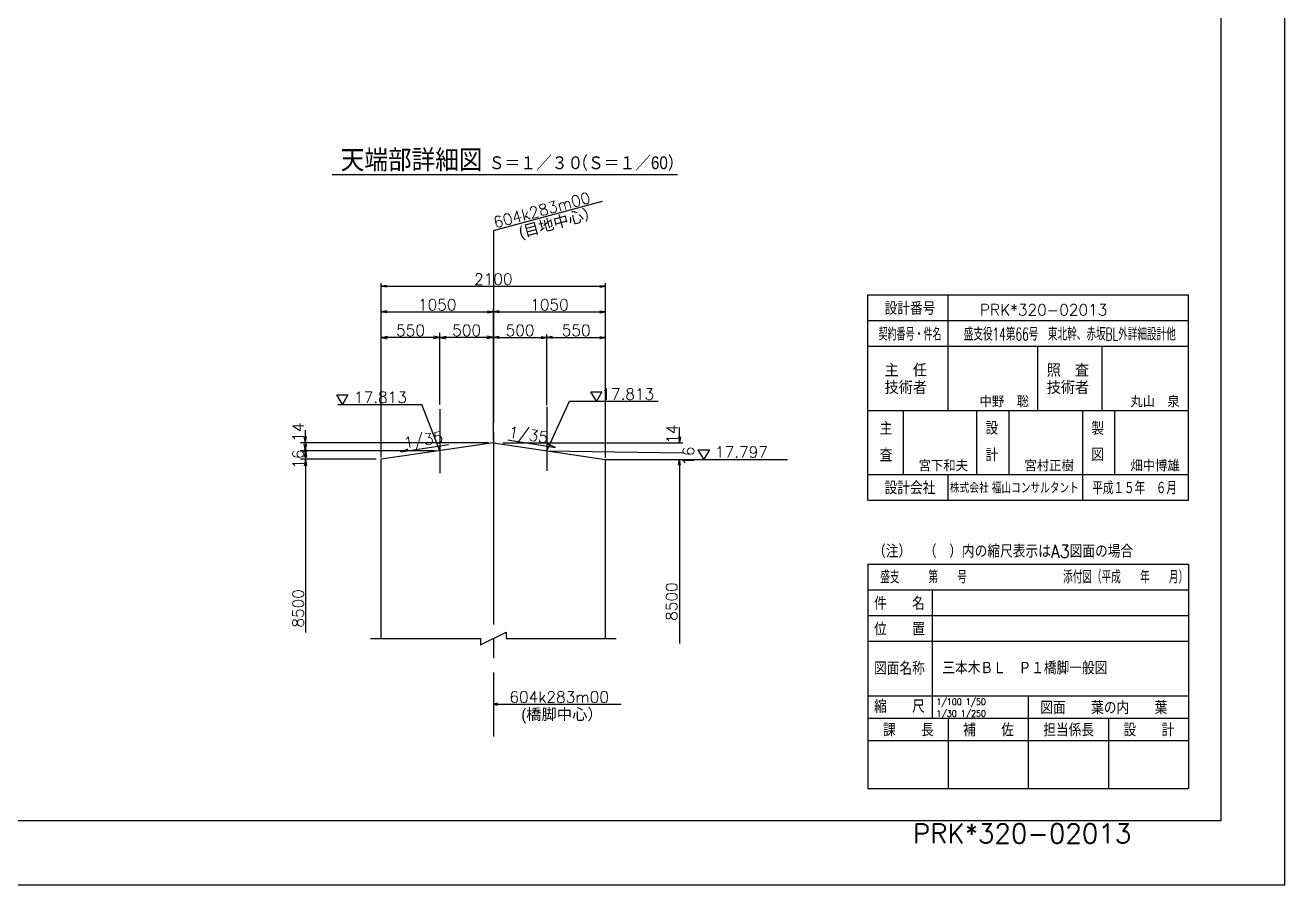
# Model space of a CAD drawing. Extents: x 284700 to 368800, y 984 to 60384.
# Drawn here: x 329522 to 368800, y 984 to 27800 of the extents above; entities that cross this region are included whole.
import ezdxf
from ezdxf.enums import TextEntityAlignment as Align

# ---------------------------------------------------------------- set-up
doc = ezdxf.new("R2010")
doc.units = 0
doc.header["$LTSCALE"] = 300
doc.header["$MEASUREMENT"] = 0
doc.linetypes.add('TEN1SEN1', pattern=[25, 20, -1.5, 2, -1.5])
doc.layers.get('0').update_dxf_attribs({"linetype": 'CONTINUOUS'})
doc.layers.get('DEFPOINTS').update_dxf_attribs({"linetype": 'CONTINUOUS'})
for name, color, linetype in [('タイトル', 3, 'CONTINUOUS'), ('勾配詳細図', 7, 'CONTINUOUS'), ('枠', 2, 'CONTINUOUS'), ('構造上部', 4, 'CONTINUOUS'), ('記号-1', 7, 'CONTINUOUS'), ('ﾀｲﾄﾙ', 7, 'CONTINUOUS')]:
    doc.layers.add(name, color=color, linetype=linetype)
doc.styles.add('MS明朝', font='MS PMincho.ttf')
doc.styles.get("Standard").update_dxf_attribs({"font": 'romans.shx', "bigfont": 'extfont.shx'})
doc.styles.add('STYLE1', font='romans.shx', dxfattribs={"bigfont": 'bigfont.shx'})
doc.dimstyles.new('DIMST1_30', dxfattribs={"dimscale": 100, "dimtxt": 3.5, "dimasz": 2, "dimexe": 1.5, "dimexo": 1.5, "dimgap": 0.5, "dimtad": 1, "dimdec": 0, "dimlfac": 0.3, "dimzin": 0, "dimdsep": 46, "dimtxsty": 'Standard', "dimblk": 'arrow_1', "dimcen": 1.5, "dimdle": 3, "dimclrd": 1, "dimclre": 1, "dimclrt": 3, "dimaunit": 1, "dimadec": 3, "dimazin": 0, "dimtfac": 1, "dimtdec": 0, "dimtix": 1, "dimtmove": 2, "dimatfit": 0, "dimldrblk": 'OPEN30', "dimfxl": 0, "dimtvp": 0.7, "dimtolj": 1, "dimtzin": 0, "dimarcsym": 0})
doc.dimstyles.new('style1', dxfattribs={"dimscale": 100, "dimtxt": 3.5, "dimasz": 1.8, "dimexe": 1, "dimexo": 0.5, "dimgap": 0.5, "dimtad": 1, "dimdec": 0, "dimzin": 0, "dimdsep": 46, "dimtxsty": 'Standard', "dimblk": 'OPEN', "dimcen": 0.09, "dimclrd": 1, "dimclre": 1, "dimclrt": 3, "dimaunit": 1, "dimadec": 0, "dimazin": 0, "dimtfac": 1, "dimtdec": 0, "dimtofl": 0, "dimtmove": 0, "dimatfit": 3, "dimldrblk": 'OPEN', "dimfxl": 0, "dimtolj": 1, "dimtzin": 0, "dimarcsym": 0})

# ---------------------------------------------------------------- blocks, each defined once
blk = doc.blocks.new('_Open')
at = {"color": 0, "linetype": 'Continuous', "lineweight": -2}
for p, q in [((-1, 0.17), (0, 0)), ((-1, -0.17), (0, 0)), ((0, 0), (-1, 0))]:
    blk.add_line(p, q, dxfattribs=at)
blk = doc.blocks.new('*D56')
at = {"layer": 'DEFPOINTS', "color": 0}
for p in [(347620, 19654), (340620, 14259), (347620, 14257)]:
    blk.add_point(p, dxfattribs=at)
at = {"layer": '勾配詳細図', "color": 1, "lineweight": -2}
for p, q in [((340620, 14309), (340620, 19754)), ((340800, 19654), (347440, 19654)), ((347620, 14307), (347620, 19754))]:
    blk.add_line(p, q, dxfattribs=at)
at = {"layer": '勾配詳細図', "color": 1, "lineweight": -2, "xscale": 180, "yscale": 180, "zscale": 180, "rotation": 180}
blk.add_blockref('_Open', (340620, 19654), dxfattribs=at)
at = {"layer": '勾配詳細図', "color": 1, "lineweight": -2, "xscale": 180, "yscale": 180, "zscale": 180}
blk.add_blockref('_Open', (347620, 19654), dxfattribs=at)
at = {"layer": '勾配詳細図', "color": 3, "insert": (344120, 19879), "char_height": 350, "attachment_point": 5}
blk.add_mtext('\\A1;2100', dxfattribs=at)
blk = doc.blocks.new('*D58')
at = {"layer": 'DEFPOINTS', "color": 0}
for p in [(347620, 18054), (345787, 15897), (347620, 14257)]:
    blk.add_point(p, dxfattribs=at)
at = {"layer": '勾配詳細図', "color": 1, "lineweight": -2}
for p, q in [((345787, 15947), (345787, 18154)), ((347620, 14307), (347620, 18154)), ((345967, 18054), (347440, 18054))]:
    blk.add_line(p, q, dxfattribs=at)
at = {"layer": '勾配詳細図', "color": 1, "lineweight": -2, "xscale": 180, "yscale": 180, "zscale": 180, "rotation": 180}
blk.add_blockref('_Open', (345787, 18054), dxfattribs=at)
at = {"layer": '勾配詳細図', "color": 1, "lineweight": -2, "xscale": 180, "yscale": 180, "zscale": 180}
blk.add_blockref('_Open', (347620, 18054), dxfattribs=at)
at = {"layer": '勾配詳細図', "color": 3, "insert": (346703, 18279), "char_height": 350, "attachment_point": 5}
blk.add_mtext('\\A1;550', dxfattribs=at)
blk = doc.blocks.new('*D57')
at = {"layer": 'DEFPOINTS', "color": 0}
for p in [(344120, 18854), (344120, 14894), (340620, 14259)]:
    blk.add_point(p, dxfattribs=at)
at = {"layer": '勾配詳細図', "color": 1, "lineweight": -2}
for p, q in [((340620, 14309), (340620, 18954)), ((340800, 18854), (343940, 18854)), ((344120, 14944), (344120, 18954))]:
    blk.add_line(p, q, dxfattribs=at)
at = {"layer": '勾配詳細図', "color": 1, "lineweight": -2, "xscale": 180, "yscale": 180, "zscale": 180, "rotation": 180}
blk.add_blockref('_Open', (340620, 18854), dxfattribs=at)
at = {"layer": '勾配詳細図', "color": 1, "lineweight": -2, "xscale": 180, "yscale": 180, "zscale": 180}
blk.add_blockref('_Open', (344120, 18854), dxfattribs=at)
at = {"layer": '勾配詳細図', "color": 3, "insert": (342370, 19079), "char_height": 350, "attachment_point": 5}
blk.add_mtext('\\A1;1050', dxfattribs=at)
blk = doc.blocks.new('*D55')
at = {"layer": 'DEFPOINTS', "color": 0}
for p in [(347620, 18854), (344120, 14806), (347620, 14257)]:
    blk.add_point(p, dxfattribs=at)
at = {"layer": '勾配詳細図', "color": 1, "lineweight": -2}
for p, q in [((344120, 14856), (344120, 18954)), ((344300, 18854), (347440, 18854)), ((347620, 14307), (347620, 18954))]:
    blk.add_line(p, q, dxfattribs=at)
at = {"layer": '勾配詳細図', "color": 1, "lineweight": -2, "xscale": 180, "yscale": 180, "zscale": 180, "rotation": 180}
blk.add_blockref('_Open', (344120, 18854), dxfattribs=at)
at = {"layer": '勾配詳細図', "color": 1, "lineweight": -2, "xscale": 180, "yscale": 180, "zscale": 180}
blk.add_blockref('_Open', (347620, 18854), dxfattribs=at)
at = {"layer": '勾配詳細図', "color": 3, "insert": (345870, 19079), "char_height": 350, "attachment_point": 5}
blk.add_mtext('\\A1;1050', dxfattribs=at)
blk = doc.blocks.new('*D54')
at = {"layer": 'DEFPOINTS', "color": 0}
for p in [(345787, 18054), (345787, 15897), (344120, 14856)]:
    blk.add_point(p, dxfattribs=at)
at = {"layer": '勾配詳細図', "color": 1, "lineweight": -2}
for p, q in [((344120, 14906), (344120, 18154)), ((345787, 15947), (345787, 18154)), ((344300, 18054), (345607, 18054))]:
    blk.add_line(p, q, dxfattribs=at)
at = {"layer": '勾配詳細図', "color": 1, "lineweight": -2, "xscale": 180, "yscale": 180, "zscale": 180, "rotation": 180}
blk.add_blockref('_Open', (344120, 18054), dxfattribs=at)
at = {"layer": '勾配詳細図', "color": 1, "lineweight": -2, "xscale": 180, "yscale": 180, "zscale": 180}
blk.add_blockref('_Open', (345787, 18054), dxfattribs=at)
at = {"layer": '勾配詳細図', "color": 3, "insert": (344953, 18279), "char_height": 350, "attachment_point": 5}
blk.add_mtext('\\A1;500', dxfattribs=at)
blk = doc.blocks.new('arrow_1')
at = {"color": 0}
for p, q in [((0, 0), (-1, 0.2)), ((0, 0), (-1, -0.2)), ((-1, 0), (0, 0))]:
    blk.add_line(p, q, dxfattribs=at)
blk = doc.blocks.new('*D59')
at = {"layer": 'DEFPOINTS', "color": 0, "linetype": 'Continuous'}
for p in [(342453, 18054), (342453, 15821), (344120, 14770)]:
    blk.add_point(p, dxfattribs=at)
at = {"layer": '構造上部', "color": 1, "linetype": 'Continuous', "lineweight": -2}
for p, q in [((342453, 15971), (342453, 18204)), ((344120, 14920), (344120, 18204)), ((343920, 18054), (342653, 18054))]:
    blk.add_line(p, q, dxfattribs=at)
at = {"layer": '構造上部', "color": 1, "linetype": 'Continuous', "lineweight": -2, "xscale": 200, "yscale": 200, "zscale": 200, "rotation": 180}
blk.add_blockref('arrow_1', (342453, 18054), dxfattribs=at)
at = {"layer": '構造上部', "color": 1, "linetype": 'Continuous', "lineweight": -2, "xscale": 200, "yscale": 200, "zscale": 200}
blk.add_blockref('arrow_1', (344120, 18054), dxfattribs=at)
at = {"layer": '構造上部', "color": 3, "linetype": 'Continuous', "insert": (343287, 18279), "char_height": 350, "attachment_point": 5}
blk.add_mtext('\\A1;500', dxfattribs=at)
blk = doc.blocks.new('_Open30')
at = {"layer": '記号-1', "color": 0, "linetype": 'Continuous', "lineweight": -2}
for p, q in [((-1, 0.27), (0, 0)), ((0, 0), (-1, -0.27)), ((0, 0), (-1, 0))]:
    blk.add_line(p, q, dxfattribs=at)
blk = doc.blocks.new('*D60')
at = {"layer": 'DEFPOINTS', "color": 0, "linetype": 'Continuous'}
for p in [(340620, 18054), (342453, 15821), (340620, 14259)]:
    blk.add_point(p, dxfattribs=at)
at = {"layer": '構造上部', "color": 1, "linetype": 'Continuous', "lineweight": -2}
for p, q in [((340620, 14409), (340620, 18204)), ((342453, 15971), (342453, 18204)), ((342253, 18054), (340820, 18054))]:
    blk.add_line(p, q, dxfattribs=at)
at = {"layer": '構造上部', "color": 1, "linetype": 'Continuous', "lineweight": -2, "xscale": 200, "yscale": 200, "zscale": 200, "rotation": 180}
blk.add_blockref('arrow_1', (340620, 18054), dxfattribs=at)
at = {"layer": '構造上部', "color": 1, "linetype": 'Continuous', "lineweight": -2, "xscale": 200, "yscale": 200, "zscale": 200}
blk.add_blockref('arrow_1', (342453, 18054), dxfattribs=at)
at = {"layer": '構造上部', "color": 3, "linetype": 'Continuous', "insert": (341537, 18279), "char_height": 350, "attachment_point": 5}
blk.add_mtext('\\A1;550', dxfattribs=at)
blk = doc.blocks.new('*D119')
at = {"layer": 'DEFPOINTS', "color": 0, "linetype": 'Continuous'}
for p in [(344120, 14770), (338258, 14527), (342453, 14527)]:
    blk.add_point(p, dxfattribs=at)
at = {"layer": '構造上部', "color": 1, "linetype": 'Continuous', "lineweight": -2}
for p, q in [((338258, 14970), (338258, 15170)), ((343970, 14770), (338108, 14770)), ((338258, 14770), (338258, 14527)), ((342303, 14527), (338108, 14527)), ((338258, 14327), (338258, 14127))]:
    blk.add_line(p, q, dxfattribs=at)
at = {"layer": '構造上部', "color": 1, "linetype": 'Continuous', "lineweight": -2, "xscale": 200, "yscale": 200, "zscale": 200}
for p, rotation in [((338258, 14770), 270), ((338258, 14527), 90)]:
    blk.add_blockref('arrow_1', p, dxfattribs=dict(at, rotation=rotation))
at = {"layer": '構造上部', "color": 3, "linetype": 'Continuous', "insert": (338033, 15105), "char_height": 350, "attachment_point": 5, "rotation": 90}
blk.add_mtext('\\A1;14', dxfattribs=at)
blk = doc.blocks.new('*D120')
at = {"layer": 'DEFPOINTS', "color": 0, "linetype": 'Continuous'}
for p in [(338258, 14259), (340620, 14259), (342453, 14527)]:
    blk.add_point(p, dxfattribs=at)
at = {"layer": '構造上部', "color": 1, "linetype": 'Continuous', "lineweight": -2}
for p, q in [((338258, 14727), (338258, 14927)), ((342303, 14527), (338108, 14527)), ((340470, 14259), (338108, 14259)), ((338258, 14527), (338258, 14259)), ((338258, 14059), (338258, 13859))]:
    blk.add_line(p, q, dxfattribs=at)
at = {"layer": '構造上部', "color": 1, "linetype": 'Continuous', "lineweight": -2, "xscale": 200, "yscale": 200, "zscale": 200}
for p, rotation in [((338258, 14527), 270), ((338258, 14259), 90)]:
    blk.add_blockref('arrow_1', p, dxfattribs=dict(at, rotation=rotation))
at = {"layer": '構造上部', "color": 3, "linetype": 'Continuous', "insert": (338033, 14264), "char_height": 350, "attachment_point": 5, "rotation": 90}
blk.add_mtext('\\A1;16', dxfattribs=at)

msp = doc.modelspace()

# ---------------------------------------------------------------- linework, layer by layer
at = {"layer": '勾配詳細図', "color": 2, "linetype": 'Continuous'}
msp.add_line((339093.06232, 23138.73938), (349865.01142, 23138.73938), dxfattribs=at)
at = {"layer": '勾配詳細図', "color": 1, "linetype": 'Continuous'}
for p, q in [((344120.07256, 21399.55822), (347527.42179, 22312.55691)), ((339239.04944, 16266.84675), (339585.4248, 16266.84675)), ((339412.24212, 15966.87675), (339239.04944, 16266.84675)), ((339585.4248, 16266.84675), (339412.24212, 15966.87675)), ((347331.76162, 16066.74586), (347158.56894, 16366.71586)), ((347158.56894, 16366.71586), (347504.9443, 16366.71586)), ((347504.9443, 16366.71586), (347331.76162, 16066.74586)), ((341235.54459, 14491.18928), (342717.12329, 14724.57642)), ((341235.54459, 14491.18928), (341466.45676, 14586.92719)), ((344570.82921, 14860.35583), (346053.03332, 14630.9741)), ((346053.03332, 14630.9741), (345821.86322, 14726.08753)), ((350508.72273, 14557.43133), (350855.09809, 14557.43133)), ((350681.90541, 14257.46133), (350508.72273, 14557.43133)), ((350855.09809, 14557.43133), (350681.90541, 14257.46133)), ((340287.20588, 8666.69212), (343720.19255, 8666.69212)), ((343720.19255, 8466.71212), (344520.11255, 8866.67212)), ((343720.19255, 8666.69212), (343720.19255, 8466.71212)), ((344520.11255, 8866.67212), (344520.11255, 8666.69212)), ((344520.11255, 8666.69212), (347953.09921, 8666.69212))]:
    msp.add_line(p, q, dxfattribs=at)
at = {"layer": '勾配詳細図', "color": 1, "linetype": 'TEN1SEN1'}
for p, q in [((344120.07256, 21399.55822), (344120.07256, 13099.91642)), ((342453.37256, 15821.09017), (342453.37256, 13821.29017)), ((345786.77256, 15897.29601), (345786.77256, 13897.49601)), ((344120.07256, 15106.41702), (344120.07256, 5609.47271))]:
    msp.add_line(p, q, dxfattribs=at)
at = {"layer": '勾配詳細図', "color": 1}
for p, q in [((349924.39633, 15073.90027), (349924.39633, 15253.88227)), ((349924.39633, 14914.11411), (349924.39633, 15094.09611)), ((338258.40878, 14656.67771), (338258.40878, 8858.3219)), ((344420.07256, 14768.03356), (350024.38633, 14775.53217)), ((345786.77256, 14525.87996), (350024.38633, 14464.44826)), ((347619.77256, 14256.90351), (353291.34003, 14255.25939)), ((349924.39633, 14258.70988), (349924.39633, 8509.61565))]:
    msp.add_line(p, q, dxfattribs=at)
at = {"layer": '勾配詳細図', "color": 3, "linetype": 'Continuous'}
for p, q in [((344120.15255, 14770.44162), (340620.37256, 14259.42807)), ((344120.15255, 14770.44162), (347619.77256, 14256.90351)), ((340620.37256, 8666.69212), (340620.37256, 14259.42807)), ((347619.77256, 8666.69212), (347619.77256, 14256.90351))]:
    msp.add_line(p, q, dxfattribs=at)
at = {"layer": '勾配詳細図', "color": 1, "linetype": 'Continuous', "flags": 128}
for points in [[(339275.6738, 15966.87675), (341893.86851, 15966.87675)], [(342453.37256, 14527.06999), (341893.86851, 15966.87675)], [(345786.77256, 14525.87996), (346495.42168, 16066.74586)], [(346495.42168, 16066.74586), (349256.84207, 16066.74586)], [(344250.05956, 6647.51257), (344120.07256, 6617.51557), (344250.05956, 6587.51857)], [(344120.07256, 6617.51557), (344444.75008, 6617.51557)], [(344120.07256, 6617.51557), (344444.75008, 6617.51557)], [(344444.75008, 6617.51557), (348106.73385, 6617.51557)]]:
    msp.add_lwpolyline(points, dxfattribs=at)
at = {"layer": '枠', "color": 1, "linetype": 'Continuous', "flags": 128}
msp.add_lwpolyline([(284699.58994, 60383.71503), (284699.58994, 983.71503), (368799.58994, 983.71503), (368799.58994, 60383.71503), (284699.58994, 60383.71503)], dxfattribs=at)
at = {"layer": '枠', "color": 2, "linetype": 'Continuous', "flags": 128}
msp.add_lwpolyline([(287699.58994, 2983.71503), (287699.58994, 58383.71503), (366799.58994, 58383.71503), (366799.58994, 2983.71503), (287699.58994, 2983.71503)], dxfattribs=at)
at = {"layer": 'ﾀｲﾄﾙ', "color": 3, "linetype": 'Continuous'}
for p, q in [((355799.58994, 19383.71503), (365799.58994, 19383.71503)), ((355799.58994, 12983.71503), (355799.58994, 19383.71503)), ((358299.58994, 15783.71503), (358299.58994, 19383.71503)), ((365799.58994, 12983.71503), (365799.58994, 19383.71503)), ((355799.58994, 18583.71503), (365799.58994, 18583.71503)), ((355799.58994, 17783.71503), (365799.58994, 17783.71503)), ((361099.58994, 15783.71503), (361099.58994, 17783.71503)), ((363099.58994, 15783.71503), (363099.58994, 17783.71503)), ((355799.58994, 15783.71503), (365799.58994, 15783.71503)), ((356899.58994, 15783.71503), (356899.58994, 13783.71503)), ((359199.58994, 13783.71503), (359199.58994, 15783.71503)), ((360199.58994, 13783.71503), (360199.58994, 15783.71503)), ((362499.58994, 12983.71503), (362499.58994, 15783.71503)), ((363499.58994, 13783.71503), (363499.58994, 15783.71503)), ((355799.58994, 13783.71503), (365799.58994, 13783.71503)), ((358299.58994, 12983.71503), (358299.58994, 13783.71503)), ((355799.58994, 12983.71503), (365799.58994, 12983.71503)), ((355799.58994, 10983.71503), (355799.58994, 3983.71503)), ((355799.58994, 10983.71503), (365799.58994, 10983.71503)), ((365799.58994, 10983.71503), (365799.58994, 3983.71503)), ((355799.58994, 10183.71503), (365799.58994, 10183.71503)), ((357799.58994, 10183.71503), (357799.58994, 6183.71503)), ((355799.58994, 9383.71503), (365799.58994, 9383.71503)), ((355799.58994, 8583.71503), (365799.58994, 8583.71503)), ((355799.58994, 6883.71503), (365799.58994, 6883.71503)), ((360799.58994, 6883.71503), (360799.58994, 3983.71503)), ((355799.58994, 6183.71503), (365799.58994, 6183.71503)), ((358299.58994, 6183.71503), (358299.58994, 3983.71503)), ((363299.58994, 6183.71503), (363299.58994, 3983.71503)), ((355799.58994, 5483.71503), (365799.58994, 5483.71503)), ((355799.58994, 3983.71503), (365799.58994, 3983.71503))]:
    msp.add_line(p, q, dxfattribs=at)

# ---------------------------------------------------------------- block references
at = {"layer": '勾配詳細図', "color": 1, "xscale": 179.9820000000036, "yscale": 179.9820000000036, "zscale": 179.982}
for p, rotation in [((349924.39633, 14775.79598), 270), ((338258.40878, 14656.67771), 90), ((349924.39633, 14258.70988), 90)]:
    msp.add_blockref('_Open', p, dxfattribs=dict(at, rotation=rotation))

# ---------------------------------------------------------------- texts
at = {"layer": 'タイトル', "color": 3}
msp.add_text('PRK*320-02013', height=600, dxfattribs=at).set_placement((357199.62994, 2283.63503))
at = {"layer": '勾配詳細図', "color": 2, "style": 'MS明朝', "width": 0.9}
for s, height, p in [('天端部詳細図', 600, (341570.64869, 23308.73938)), ('Ｓ＝１／３０', 400, (345451.48918, 23308.73938)), ('（Ｓ＝１／60）', 400, (348315.85943, 23308.73938))]:
    msp.add_text(s, height=height, dxfattribs=at).set_placement(p, align=Align.CENTER)
at = {"layer": '勾配詳細図', "color": 3}
for s, rotation, p in [('604k283m00', 15, (344177.03686, 21461.45203)), ('1/35', 8.952330089, (341360.10422, 14595.60148)), ('1/35', 351.202534484, (344579.37761, 14945.05123))]:
    msp.add_text(s, height=349.965, rotation=rotation, dxfattribs=at).set_placement(p)
at = {"layer": '勾配詳細図', "color": 3, "style": 'MS明朝'}
msp.add_text('(目地中心）', height=349.965, rotation=15.000000001, dxfattribs=at).set_placement((344970.96746, 21162.8319))
at = {"layer": '勾配詳細図', "color": 3}
for s, p in [('17.813', (339775.57634, 16016.87175)), ('17.813', (347483.88271, 16116.73086)), ('17.797', (351031.75725, 14309.42307)), ('604k283m00', (344619.73258, 6667.51057))]:
    msp.add_text(s, height=349.965, dxfattribs=at).set_placement(p)
at = {"layer": '勾配詳細図', "color": 3, "style": 'MS明朝'}
msp.add_text('(橋脚中心）', height=349.965, dxfattribs=at).set_placement((344992.79631, 6129.35835))
at = {"layer": '勾配詳細図', "color": 3, "char_height": 349.965, "attachment_point": 5, "rotation": 90}
for s, insert in [('14', (349698.75481, 15042.73334)), ('16', (350205.58515, 14357.16477)), ('8500', (349679.77047, 9820.11631)), ('8500', (338034.40607, 9606.23207))]:
    msp.add_mtext(s, dxfattribs=dict(at, insert=insert))
at = {"layer": 'ﾀｲﾄﾙ', "color": 3, "ltscale": 100, "style": 'STYLE1'}
for s, height, width, p in [('設計番号', 400, 0.9, (357112.74225, 18983.71503)), ('契約番号・件名', 400, 0.5, (357112.74225, 18183.71503)), ('盛支役14第66号\u3000東北幹、赤坂BL外詳細設計他', 400, 0.6, (362096.12076, 18183.71503)), ('主', 400, 0.9, (356365.35181, 15240.019)), ('設', 400, 0.9, (359665.35181, 15240.019)), ('製', 400, 0.9, (362965.35181, 15240.019)), ('査', 400, 0.9, (356365.35181, 14410.37543)), ('計', 400, 0.9, (359665.35181, 14410.37543)), ('図', 400, 0.9, (362965.35181, 14410.37543)), ('設計会社', 400, 0.9, (357112.74225, 13383.71503)), ('株式会社', 300, 0.75, (358961.22105, 13383.71503)), ('福山コンサルタント', 350, 0.75, (361020.39211, 13383.71503)), ('平成１５年\u3000６月', 400, 0.75, (364116.37093, 13383.71503))]:
    msp.add_text(s, height=height, dxfattribs=dict(at, width=width)).set_placement(p, align=Align.MIDDLE)
for s, height, p in [('PRK*320-02013', 350, (361278.5479, 18919.57624)), ('主\u3000任', 400, (356981.75359, 17053.70818)), ('照\u3000査', 400, (362036.02261, 17053.70818)), ('技術者', 400, (356981.75359, 16513.72156)), ('技術者', 400, (362036.02261, 16513.72156)), ('中野\u3000聡', 350, (360051.92744, 16075.39724)), ('丸山\u3000泉', 350, (364751.92744, 16075.39724)), ('宮下和夫', 350, (358151.92744, 14075.39724)), ('宮村正樹', 350, (361451.92744, 14075.39724)), ('畑中博雄', 350, (364751.92744, 14075.39724))]:
    msp.add_text(s, height=height, dxfattribs=at).set_placement(p, align=Align.MIDDLE)
for s, height, width, p in [('（注）\u3000（\u3000）内の縮尺表示はA3図面の場合', 400, 0.9, (355960.43154, 11188.95636)), ('盛支\u3000\u3000\u3000第\u3000\u3000号\u3000\u3000\u3000\u3000\u3000\u3000\u3000\u3000\u3000\u3000添付図（平成\u3000\u3000年\u3000\u3000月）', 400, 0.6, (356186.08356, 10386.39294)), ('件\u3000\u3000名', 400, 0.9, (355991.7518, 9560.16089)), ('位\u3000\u3000置', 400, 0.9, (355991.7518, 8760.16089)), ('図面名称', 400, 0.9, (355991.7518, 7534.0744)), ('三本木ＢＬ\u3000Ｐ１橋脚一般図', 400, 0.9, (358119.57873, 7547.23779)), ('縮\u3000\u3000尺', 400, 0.9, (355991.7518, 6346.96627)), ('1/100 1/50 ', 200, 0.9, (357937.14897, 6594.08886)), ('図面\u3000\u3000葉の内\u3000\u3000葉', 400, 0.9, (361175.83767, 6307.24558)), ('1/30 1/250 ', 200, 0.9, (357937.14897, 6226.25277)), ('課\u3000\u3000長', 400, 0.9, (356268.7706, 5613.47287)), ('補\u3000\u3000佐', 400, 0.9, (358768.7706, 5613.47287)), ('担当係長', 400, 0.9, (361268.7706, 5613.47287)), ('設\u3000\u3000計', 400, 0.9, (363768.7706, 5613.47287))]:
    msp.add_text(s, height=height, dxfattribs=dict(at, width=width)).set_placement(p)

# ---------------------------------------------------------------- dimensions: what is measured, and where the dimension line sits
at = {"layer": '勾配詳細図', "color": 3}
dim = msp.add_linear_dim(base=(347619.77256, 19653.60359), p1=(340620.37256, 14259.42807), p2=(347619.77256, 14256.90351), angle=0, text='2100', dimstyle='style1', dxfattribs=at)
dim.commit()
dim.dimension.update_dxf_attribs({"geometry": '*D56', "text_midpoint": (344120.07256, 19878.60359)})
at = {"layer": '勾配詳細図', "color": 1}
for base, p1, p2, text, override, picture, middle in [((344120.07256, 18853.60359), (340620.37256, 14259.42807), (344120.07256, 14893.91627), '1050', {"dimtxsty": 'Standard'}, '*D57', (342370.22256, 19078.60359)), ((345786.77256, 18053.60359), (344120.07256, 14856.41793), (345786.77256, 15897.29601), '500', {"dimtmove": 1}, '*D54', (344953.42256, 18278.60359)), ((347619.77256, 18053.60359), (345786.77256, 15897.29601), (347619.77256, 14256.90351), '550', {"dimtmove": 1}, '*D58', (346703.27256, 18278.60359))]:
    dim = msp.add_linear_dim(base=base, p1=p1, p2=p2, angle=0, text=text, dimstyle='style1', override=override, dxfattribs=at)
    dim.commit()
    dim.dimension.update_dxf_attribs({"geometry": picture, "text_midpoint": middle})
dim = msp.add_linear_dim(base=(347619.77256, 18853.60359), p1=(344120.07256, 14806.41793), p2=(347619.77256, 14256.90351), angle=0, text='1050', dimstyle='style1', dxfattribs=at)
dim.commit()
dim.dimension.update_dxf_attribs({"geometry": '*D55', "text_midpoint": (345869.92256, 19078.60359)})
at = {"layer": '構造上部', "linetype": 'Continuous'}
for base, p1, p2, picture, middle in [((340620.37256, 18053.60359), (342453.37256, 15821.09017), (340620.37256, 14259.42807), '*D60', (341536.87256, 18278.60359)), ((342453.37256, 18053.60359), (344120.07256, 14770.42936), (342453.37256, 15821.09017), '*D59', (343286.72256, 18278.60359))]:
    dim = msp.add_linear_dim(base=base, p1=p1, p2=p2, angle=180, dimstyle='DIMST1_30', dxfattribs=at)
    dim.commit()
    dim.dimension.update_dxf_attribs({"geometry": picture, "text_midpoint": middle})
for base, p1, p2, text, picture, middle in [((338258.40878, 14527.06999), (344120.07256, 14770.42994), (342453.37256, 14527.06999), '14', '*D119', (338033.40878, 15104.53945)), ((338258.40878, 14259.42807), (342453.37256, 14527.06999), (340620.37256, 14259.42807), '16', '*D120', (338033.40878, 14263.76608))]:
    dim = msp.add_linear_dim(base=base, p1=p1, p2=p2, angle=90, text=text, dimstyle='DIMST1_30', dxfattribs=at)
    dim.commit()
    dim.dimension.update_dxf_attribs({"geometry": picture, "text_midpoint": middle, "dimtype": 160})

doc.saveas('drawing.dxf')
